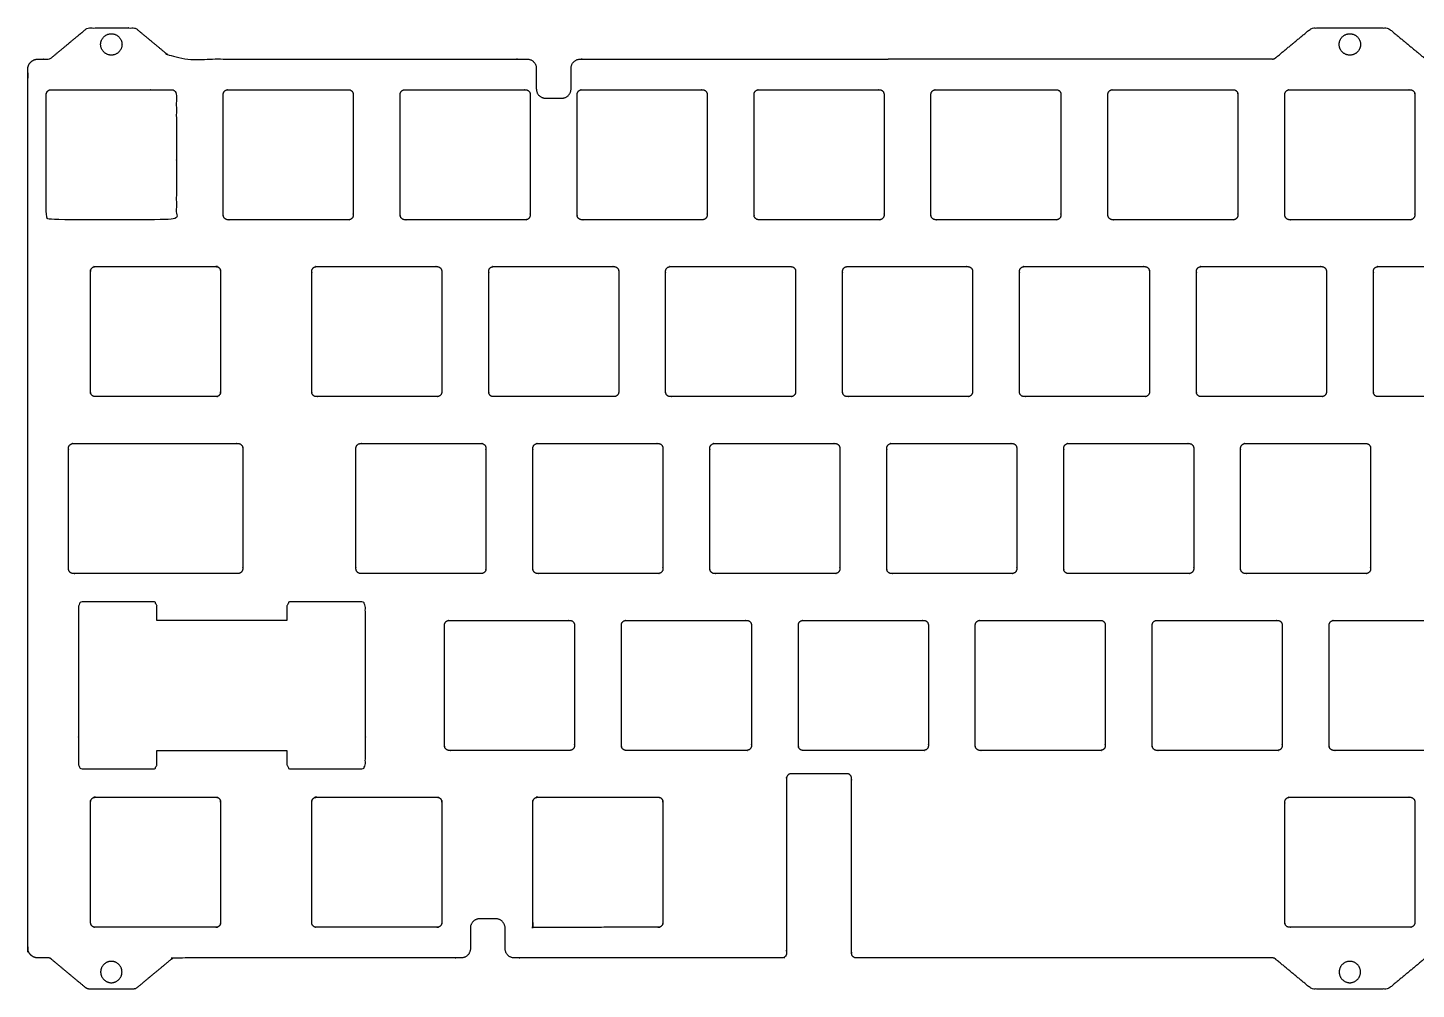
# Model space of a CAD drawing. Header units: millimetres. Extents: x 34 to 318, y 28 to 131.
# Drawn here: x 33.7 to 183.2, y 27.9 to 131.4 of the extents above; entities that cross this region are included whole.
import ezdxf

# ---------------------------------------------------------------- set-up
doc = ezdxf.new("R2010")
doc.units = ezdxf.units.MM
doc.layers.add('Make2D$Visible$Curves', color=7, linetype='Continuous', true_color=0x000000)

msp = doc.modelspace()

# ---------------------------------------------------------------- linework, layer by layer
msp.add_line((88.1, 35.07), (88.1, 34.54))
at = {"layer": 'Make2D$Visible$Curves', "color": 0, "lineweight": -3}
for points, weights, knots in [([(33.93, 31.72), (33.71, 32.01), (33.71, 32.37), (33.71, 79.67), (33.71, 126.97), (33.71, 127.33), (33.93, 127.62), (34.26, 128.07), (34.81, 128.07), (35.36, 128.07), (35.91, 128.07), (36.09, 128.07), (36.23, 128.19), (38.1, 129.74), (39.98, 131.3), (40.12, 131.42), (40.3, 131.42), (42.71, 131.42), (45.13, 131.42), (45.31, 131.42), (45.45, 131.3), (47.33, 129.74), (49.2, 128.19), (49.34, 128.07), (49.52, 128.07), (68.5, 128.07), (87.47, 128.07), (88.47, 128.07), (88.47, 127.07), (88.47, 125.97), (88.47, 124.86), (88.47, 123.86), (89.47, 123.86), (90.34, 123.86), (91.21, 123.86), (92.21, 123.86), (92.21, 124.86), (92.21, 125.97), (92.21, 127.07), (92.21, 128.07), (93.21, 128.07), (109.78, 128.07), (126.36, 128.07)], [0.858615165864, 0.880779845118, 1, 1, 1, 0.880779844363, 0.858615165583, 0.826326936823, 1, 1, 1, 0.940547162265, 1, 1, 1, 0.940547162265, 1, 1, 1, 0.940547162265, 1, 1, 1, 0.940547162265, 1, 1, 1, 0.707106781201, 1, 1, 1, 0.707106781201, 1, 1, 1, 0.707106781242, 1, 1, 1, 0.707106781242, 1, 1, 1], [348.641775, 348.641775, 348.641775, 349.345095, 349.345095, 443.945095, 443.945095, 444.648415, 444.648415, 445.672971, 445.672971, 446.764416, 446.764416, 447.110974, 447.110974, 451.992074, 451.992074, 452.338632, 452.338632, 457.172917, 457.172917, 457.519476, 457.519476, 462.400575, 462.400575, 462.747134, 462.747134, 500.695244, 500.695244, 502.26604, 502.26604, 504.472235, 504.472235, 506.043031, 506.043031, 507.7797, 507.7797, 509.350496, 509.350496, 511.556691, 511.556691, 513.127487, 513.127487, 546.275347, 546.275347, 546.275347]), ([(43.86, 129.65), (43.86, 130.8), (42.71, 130.8), (41.56, 130.8), (41.56, 129.65), (41.56, 128.5), (42.71, 128.5), (43.86, 128.5), (43.86, 129.65)], [1, 0.707106781187, 1, 0.707106781187, 1, 0.707106781187, 1, 0.707106781187, 1], [0, 0, 0, 1.806416, 1.806416, 3.612832, 3.612832, 5.419247, 5.419247, 7.225663, 7.225663, 7.225663]), ([(167.73, 128.07), (167.91, 128.07), (168.04, 128.19), (169.92, 129.74), (171.8, 131.3), (171.94, 131.42), (172.12, 131.42), (176.06, 131.42), (180.01, 131.42), (180.19, 131.42), (180.33, 131.3), (182.21, 129.74), (184.08, 128.19), (184.22, 128.07), (184.4, 128.07)], [1, 0.940547162265, 1, 1, 1, 0.940547162265, 1, 1, 1, 0.940547162265, 1, 1, 1, 0.940547162265, 1], [549.544939, 549.544939, 549.544939, 549.891497, 549.891497, 554.772597, 554.772597, 555.119155, 555.119155, 570.080723, 570.080723, 570.427282, 570.427282, 575.308381, 575.308381, 575.65494, 575.65494, 575.65494]), ([(177.21, 129.65), (177.21, 130.8), (176.06, 130.8), (174.91, 130.8), (174.91, 129.65), (174.91, 128.5), (176.06, 128.5), (177.21, 128.5), (177.21, 129.65)], [1, 0.707106781187, 1, 0.707106781187, 1, 0.707106781187, 1, 0.707106781187, 1], [0, 0, 0, 1.806416, 1.806416, 3.612832, 3.612832, 5.419247, 5.419247, 7.225663, 7.225663, 7.225663]), ([(36.21, 124.77), (35.71, 124.77), (35.71, 124.27), (35.71, 117.77), (35.71, 111.27), (35.71, 110.77), (36.21, 110.77), (42.71, 110.77), (49.21, 110.77), (49.71, 110.77), (49.71, 111.27), (49.71, 117.77), (49.71, 124.27), (49.71, 124.77), (49.21, 124.77), (42.71, 124.77), (36.21, 124.77)], [1, 0.707106781187, 1, 1, 1, 0.707106781187, 1, 1, 1, 0.707106781187, 1, 1, 1, 0.707106781186, 1, 1, 1], [-144.995574, -144.995574, -144.995574, -144.210176, -144.210176, -131.210176, -131.210176, -130.424778, -130.424778, -129.424778, -129.424778, -128.63938, -128.63938, -115.63938, -115.63938, -114.853982, -114.853982, -101.853982, -101.853982, -101.853982]), ([(68.76, 124.27), (68.76, 124.77), (68.26, 124.77), (61.76, 124.77), (55.26, 124.77), (54.76, 124.77), (54.76, 124.27), (54.76, 117.77), (54.76, 111.27), (54.76, 110.77), (55.26, 110.77), (61.76, 110.77), (68.26, 110.77), (68.76, 110.77), (68.76, 111.27), (68.76, 117.77), (68.76, 124.27)], [1, 0.707106781187, 1, 1, 1, 0.707106781187, 1, 1, 1, 0.707106781187, 1, 1, 1, 0.707106781187, 1, 1, 1], [274.922565, 274.922565, 274.922565, 275.707963, 275.707963, 288.707963, 288.707963, 289.493361, 289.493361, 302.493361, 302.493361, 303.27876, 303.27876, 316.27876, 316.27876, 317.064158, 317.064158, 330.064158, 330.064158, 330.064158]), ([(87.81, 124.27), (87.81, 124.77), (87.31, 124.77), (80.81, 124.77), (74.31, 124.77), (73.81, 124.77), (73.81, 124.27), (73.81, 117.77), (73.81, 111.27), (73.81, 110.77), (74.31, 110.77), (80.81, 110.77), (87.31, 110.77), (87.81, 110.77), (87.81, 111.27), (87.81, 117.77), (87.81, 124.27)], [1, 0.707106781187, 1, 1, 1, 0.707106781187, 1, 1, 1, 0.707106781187, 1, 1, 1, 0.707106781187, 1, 1, 1], [274.922565, 274.922565, 274.922565, 275.707963, 275.707963, 288.707963, 288.707963, 289.493361, 289.493361, 302.493361, 302.493361, 303.27876, 303.27876, 316.27876, 316.27876, 317.064158, 317.064158, 330.064158, 330.064158, 330.064158]), ([(106.86, 124.27), (106.86, 124.77), (106.36, 124.77), (99.86, 124.77), (93.36, 124.77), (92.86, 124.77), (92.86, 124.27), (92.86, 117.77), (92.86, 111.27), (92.86, 110.77), (93.36, 110.77), (99.86, 110.77), (106.36, 110.77), (106.86, 110.77), (106.86, 111.27), (106.86, 117.77), (106.86, 124.27)], [1, 0.707106781187, 1, 1, 1, 0.707106781187, 1, 1, 1, 0.707106781187, 1, 1, 1, 0.707106781187, 1, 1, 1], [274.922565, 274.922565, 274.922565, 275.707963, 275.707963, 288.707963, 288.707963, 289.493361, 289.493361, 302.493361, 302.493361, 303.27876, 303.27876, 316.27876, 316.27876, 317.064158, 317.064158, 330.064158, 330.064158, 330.064158]), ([(125.91, 124.27), (125.91, 124.77), (125.41, 124.77), (118.91, 124.77), (112.41, 124.77), (111.91, 124.77), (111.91, 124.27), (111.91, 117.77), (111.91, 111.27), (111.91, 110.77), (112.41, 110.77), (118.91, 110.77), (125.41, 110.77), (125.91, 110.77), (125.91, 111.27), (125.91, 117.77), (125.91, 124.27)], [1, 0.707106781187, 1, 1, 1, 0.707106781187, 1, 1, 1, 0.707106781187, 1, 1, 1, 0.707106781187, 1, 1, 1], [274.922565, 274.922565, 274.922565, 275.707963, 275.707963, 288.707963, 288.707963, 289.493361, 289.493361, 302.493361, 302.493361, 303.27876, 303.27876, 316.27876, 316.27876, 317.064158, 317.064158, 330.064158, 330.064158, 330.064158]), ([(144.96, 124.27), (144.96, 124.77), (144.46, 124.77), (137.96, 124.77), (131.46, 124.77), (130.96, 124.77), (130.96, 124.27), (130.96, 117.77), (130.96, 111.27), (130.96, 110.77), (131.46, 110.77), (137.96, 110.77), (144.46, 110.77), (144.96, 110.77), (144.96, 111.27), (144.96, 117.77), (144.96, 124.27)], [1, 0.707106781187, 1, 1, 1, 0.707106781187, 1, 1, 1, 0.707106781187, 1, 1, 1, 0.707106781187, 1, 1, 1], [274.922565, 274.922565, 274.922565, 275.707963, 275.707963, 288.707963, 288.707963, 289.493361, 289.493361, 302.493361, 302.493361, 303.27876, 303.27876, 316.27876, 316.27876, 317.064158, 317.064158, 330.064158, 330.064158, 330.064158]), ([(150.01, 111.27), (150.01, 110.77), (150.51, 110.77), (157.01, 110.77), (163.51, 110.77), (164.01, 110.77), (164.01, 111.27), (164.01, 117.77), (164.01, 124.27), (164.01, 124.77), (163.51, 124.77), (157.01, 124.77), (150.51, 124.77), (150.01, 124.77), (150.01, 124.27), (150.01, 117.77), (150.01, 111.27)], [1, 0.707106781187, 1, 1, 1, 0.707106781187, 1, 1, 1, 0.707106781187, 1, 1, 1, 0.707106781187, 1, 1, 1], [-317.849556, -317.849556, -317.849556, -317.064158, -317.064158, -304.064158, -304.064158, -303.27876, -303.27876, -290.27876, -290.27876, -289.493361, -289.493361, -276.493361, -276.493361, -275.707963, -275.707963, -262.707963, -262.707963, -262.707963]), ([(169.06, 111.27), (169.06, 110.77), (169.56, 110.77), (176.06, 110.77), (182.56, 110.77), (183.06, 110.77), (183.06, 111.27), (183.06, 117.77), (183.06, 124.27), (183.06, 124.77), (182.56, 124.77), (176.06, 124.77), (169.56, 124.77), (169.06, 124.77), (169.06, 124.27), (169.06, 117.77), (169.06, 111.27)], [1, 0.707106781187, 1, 1, 1, 0.707106781187, 1, 1, 1, 0.707106781187, 1, 1, 1, 0.707106781187, 1, 1, 1], [-317.849556, -317.849556, -317.849556, -317.064158, -317.064158, -304.064158, -304.064158, -303.27876, -303.27876, -290.27876, -290.27876, -289.493361, -289.493361, -276.493361, -276.493361, -275.707963, -275.707963, -262.707963, -262.707963, -262.707963]), ([(40.98, 91.72), (47.48, 91.72), (53.98, 91.72), (54.48, 91.72), (54.48, 92.22), (54.48, 98.72), (54.48, 105.22), (54.48, 105.72), (53.98, 105.72), (47.48, 105.72), (40.98, 105.72), (40.48, 105.72), (40.48, 105.22), (40.48, 98.72), (40.48, 92.22), (40.48, 91.72), (40.98, 91.72)], [1, 1, 1, 0.707106781187, 1, 1, 1, 0.707106781187, 1, 1, 1, 0.707106781187, 1, 1, 1, 0.707106781187, 1], [-60.128316, -60.128316, -60.128316, -59.128316, -59.128316, -57.557519, -57.557519, -56.557519, -56.557519, -54.986723, -54.986723, -53.986723, -53.986723, -52.415927, -52.415927, -51.415927, -51.415927, -49.84513, -49.84513, -49.84513]), ([(78.29, 105.22), (78.29, 105.72), (77.79, 105.72), (71.29, 105.72), (64.79, 105.72), (64.29, 105.72), (64.29, 105.22), (64.29, 98.72), (64.29, 92.22), (64.29, 91.72), (64.79, 91.72), (71.29, 91.72), (77.79, 91.72), (78.29, 91.72), (78.29, 92.22), (78.29, 98.72), (78.29, 105.22)], [1, 0.707106781187, 1, 1, 1, 0.707106781187, 1, 1, 1, 0.707106781187, 1, 1, 1, 0.707106781187, 1, 1, 1], [219.780972, 219.780972, 219.780972, 220.566371, 220.566371, 233.566371, 233.566371, 234.351769, 234.351769, 247.351769, 247.351769, 248.137167, 248.137167, 261.137167, 261.137167, 261.922565, 261.922565, 274.922565, 274.922565, 274.922565]), ([(96.84, 91.72), (97.34, 91.72), (97.34, 92.22), (97.34, 98.72), (97.34, 105.22), (97.34, 105.72), (96.84, 105.72), (90.34, 105.72), (83.84, 105.72), (83.34, 105.72), (83.34, 105.22), (83.34, 98.72), (83.34, 92.22), (83.34, 91.72), (83.84, 91.72), (90.34, 91.72), (96.84, 91.72)], [1, 0.707106781187, 1, 1, 1, 0.707106781187, 1, 1, 1, 0.707106781187, 1, 1, 1, 0.707106781187, 1, 1, 1], [219.780972, 219.780972, 219.780972, 220.566371, 220.566371, 233.566371, 233.566371, 234.351769, 234.351769, 247.351769, 247.351769, 248.137167, 248.137167, 261.137167, 261.137167, 261.922565, 261.922565, 274.922565, 274.922565, 274.922565]), ([(116.39, 105.22), (116.39, 105.72), (115.89, 105.72), (109.39, 105.72), (102.89, 105.72), (102.39, 105.72), (102.39, 105.22), (102.39, 98.72), (102.39, 92.22), (102.39, 91.72), (102.89, 91.72), (109.39, 91.72), (115.89, 91.72), (116.39, 91.72), (116.39, 92.22), (116.39, 98.72), (116.39, 105.22)], [1, 0.707106781187, 1, 1, 1, 0.707106781187, 1, 1, 1, 0.707106781187, 1, 1, 1, 0.707106781187, 1, 1, 1], [274.922565, 274.922565, 274.922565, 275.707963, 275.707963, 288.707963, 288.707963, 289.493361, 289.493361, 302.493361, 302.493361, 303.27876, 303.27876, 316.27876, 316.27876, 317.064158, 317.064158, 330.064158, 330.064158, 330.064158]), ([(135.44, 105.22), (135.44, 105.72), (134.94, 105.72), (128.44, 105.72), (121.94, 105.72), (121.44, 105.72), (121.44, 105.22), (121.44, 98.72), (121.44, 92.22), (121.44, 91.72), (121.94, 91.72), (128.44, 91.72), (134.94, 91.72), (135.44, 91.72), (135.44, 92.22), (135.44, 98.72), (135.44, 105.22)], [1, 0.707106781187, 1, 1, 1, 0.707106781187, 1, 1, 1, 0.707106781187, 1, 1, 1, 0.707106781187, 1, 1, 1], [274.922565, 274.922565, 274.922565, 275.707963, 275.707963, 288.707963, 288.707963, 289.493361, 289.493361, 302.493361, 302.493361, 303.27876, 303.27876, 316.27876, 316.27876, 317.064158, 317.064158, 330.064158, 330.064158, 330.064158]), ([(140.49, 92.22), (140.49, 91.72), (140.99, 91.72), (147.49, 91.72), (153.99, 91.72), (154.49, 91.72), (154.49, 92.22), (154.49, 98.72), (154.49, 105.22), (154.49, 105.72), (153.99, 105.72), (147.49, 105.72), (140.99, 105.72), (140.49, 105.72), (140.49, 105.22), (140.49, 98.72), (140.49, 92.22)], [1, 0.707106781187, 1, 1, 1, 0.707106781187, 1, 1, 1, 0.707106781187, 1, 1, 1, 0.707106781187, 1, 1, 1], [-317.849556, -317.849556, -317.849556, -317.064158, -317.064158, -304.064158, -304.064158, -303.27876, -303.27876, -290.27876, -290.27876, -289.493361, -289.493361, -276.493361, -276.493361, -275.707963, -275.707963, -262.707963, -262.707963, -262.707963]), ([(173.54, 105.22), (173.54, 105.72), (173.04, 105.72), (166.54, 105.72), (160.04, 105.72), (159.54, 105.72), (159.54, 105.22), (159.54, 98.72), (159.54, 92.22), (159.54, 91.72), (160.04, 91.72), (166.54, 91.72), (173.04, 91.72), (173.54, 91.72), (173.54, 92.22), (173.54, 98.72), (173.54, 105.22)], [1, 0.707106781187, 1, 1, 1, 0.707106781187, 1, 1, 1, 0.707106781187, 1, 1, 1, 0.707106781187, 1, 1, 1], [274.922565, 274.922565, 274.922565, 275.707963, 275.707963, 288.707963, 288.707963, 289.493361, 289.493361, 302.493361, 302.493361, 303.27876, 303.27876, 316.27876, 316.27876, 317.064158, 317.064158, 330.064158, 330.064158, 330.064158]), ([(192.09, 91.72), (192.59, 91.72), (192.59, 92.22), (192.59, 98.72), (192.59, 105.22), (192.59, 105.72), (192.09, 105.72), (185.59, 105.72), (179.09, 105.72), (178.59, 105.72), (178.59, 105.22), (178.59, 98.72), (178.59, 92.22), (178.59, 91.72), (179.09, 91.72), (185.59, 91.72), (192.09, 91.72)], [1, 0.707106781187, 1, 1, 1, 0.707106781187, 1, 1, 1, 0.707106781187, 1, 1, 1, 0.707106781187, 1, 1, 1], [219.780972, 219.780972, 219.780972, 220.566371, 220.566371, 233.566371, 233.566371, 234.351769, 234.351769, 247.351769, 247.351769, 248.137167, 248.137167, 261.137167, 261.137167, 261.922565, 261.922565, 274.922565, 274.922565, 274.922565]), ([(56.36, 72.67), (56.86, 72.67), (56.86, 73.17), (56.86, 79.67), (56.86, 86.17), (56.86, 86.67), (56.36, 86.67), (47.48, 86.67), (38.6, 86.67), (38.1, 86.67), (38.1, 86.17), (38.1, 79.67), (38.1, 73.17), (38.1, 72.67), (38.6, 72.67), (47.48, 72.67), (56.36, 72.67)], [1, 0.707106781179, 1, 1, 1, 0.707106781188, 1, 1, 1, 0.707106781177, 1, 1, 1, 0.707106781186, 1, 1, 1], [147.091885, 147.091885, 147.091885, 147.877283, 147.877283, 160.876583, 160.876583, 161.661982, 161.661982, 179.424282, 179.424282, 180.20968, 180.20968, 193.20898, 193.20898, 193.994378, 193.994378, 211.756678, 211.756678, 211.756678]), ([(69.55, 72.67), (76.05, 72.67), (82.55, 72.67), (83.05, 72.67), (83.05, 73.17), (83.05, 79.67), (83.05, 86.17), (83.05, 86.67), (82.55, 86.67), (76.05, 86.67), (69.55, 86.67), (69.05, 86.67), (69.05, 86.17), (69.05, 79.67), (69.05, 73.17), (69.05, 72.67), (69.55, 72.67)], [1, 1, 1, 0.707106781187, 1, 1, 1, 0.707106781187, 1, 1, 1, 0.707106781187, 1, 1, 1, 0.707106781187, 1], [192.995574, 192.995574, 192.995574, 205.995574, 205.995574, 206.780972, 206.780972, 219.780972, 219.780972, 220.566371, 220.566371, 233.566371, 233.566371, 234.351769, 234.351769, 247.351769, 247.351769, 248.137167, 248.137167, 248.137167]), ([(102.1, 86.17), (102.1, 86.67), (101.6, 86.67), (95.1, 86.67), (88.6, 86.67), (88.1, 86.67), (88.1, 86.17), (88.1, 79.67), (88.1, 73.17), (88.1, 72.67), (88.6, 72.67), (95.1, 72.67), (101.6, 72.67), (102.1, 72.67), (102.1, 73.17), (102.1, 79.67), (102.1, 86.17)], [1, 0.707106781187, 1, 1, 1, 0.707106781187, 1, 1, 1, 0.707106781187, 1, 1, 1, 0.707106781187, 1, 1, 1], [219.780972, 219.780972, 219.780972, 220.566371, 220.566371, 233.566371, 233.566371, 234.351769, 234.351769, 247.351769, 247.351769, 248.137167, 248.137167, 261.137167, 261.137167, 261.922565, 261.922565, 274.922565, 274.922565, 274.922565]), ([(121.15, 86.17), (121.15, 86.67), (120.65, 86.67), (114.15, 86.67), (107.65, 86.67), (107.15, 86.67), (107.15, 86.17), (107.15, 79.67), (107.15, 73.17), (107.15, 72.67), (107.65, 72.67), (114.15, 72.67), (120.65, 72.67), (121.15, 72.67), (121.15, 73.17), (121.15, 79.67), (121.15, 86.17)], [1, 0.707106781187, 1, 1, 1, 0.707106781187, 1, 1, 1, 0.707106781187, 1, 1, 1, 0.707106781187, 1, 1, 1], [274.922565, 274.922565, 274.922565, 275.707963, 275.707963, 288.707963, 288.707963, 289.493361, 289.493361, 302.493361, 302.493361, 303.27876, 303.27876, 316.27876, 316.27876, 317.064158, 317.064158, 330.064158, 330.064158, 330.064158]), ([(140.2, 86.17), (140.2, 86.67), (139.7, 86.67), (133.2, 86.67), (126.7, 86.67), (126.2, 86.67), (126.2, 86.17), (126.2, 79.67), (126.2, 73.17), (126.2, 72.67), (126.7, 72.67), (133.2, 72.67), (139.7, 72.67), (140.2, 72.67), (140.2, 73.17), (140.2, 79.67), (140.2, 86.17)], [1, 0.707106781187, 1, 1, 1, 0.707106781187, 1, 1, 1, 0.707106781187, 1, 1, 1, 0.707106781187, 1, 1, 1], [219.780972, 219.780972, 219.780972, 220.566371, 220.566371, 233.566371, 233.566371, 234.351769, 234.351769, 247.351769, 247.351769, 248.137167, 248.137167, 261.137167, 261.137167, 261.922565, 261.922565, 274.922565, 274.922565, 274.922565]), ([(159.25, 86.17), (159.25, 86.67), (158.75, 86.67), (152.25, 86.67), (145.75, 86.67), (145.25, 86.67), (145.25, 86.17), (145.25, 79.67), (145.25, 73.17), (145.25, 72.67), (145.75, 72.67), (152.25, 72.67), (158.75, 72.67), (159.25, 72.67), (159.25, 73.17), (159.25, 79.67), (159.25, 86.17)], [1, 0.707106781187, 1, 1, 1, 0.707106781187, 1, 1, 1, 0.707106781187, 1, 1, 1, 0.707106781187, 1, 1, 1], [274.922565, 274.922565, 274.922565, 275.707963, 275.707963, 288.707963, 288.707963, 289.493361, 289.493361, 302.493361, 302.493361, 303.27876, 303.27876, 316.27876, 316.27876, 317.064158, 317.064158, 330.064158, 330.064158, 330.064158]), ([(178.3, 86.17), (178.3, 86.67), (177.8, 86.67), (171.3, 86.67), (164.8, 86.67), (164.3, 86.67), (164.3, 86.17), (164.3, 79.67), (164.3, 73.17), (164.3, 72.67), (164.8, 72.67), (171.3, 72.67), (177.8, 72.67), (178.3, 72.67), (178.3, 73.17), (178.3, 79.67), (178.3, 86.17)], [1, 0.707106781187, 1, 1, 1, 0.707106781187, 1, 1, 1, 0.707106781187, 1, 1, 1, 0.707106781187, 1, 1, 1], [274.922565, 274.922565, 274.922565, 275.707963, 275.707963, 288.707963, 288.707963, 289.493361, 289.493361, 302.493361, 302.493361, 303.27876, 303.27876, 316.27876, 316.27876, 317.064158, 317.064158, 330.064158, 330.064158, 330.064158]), ([(47.62, 67.62), (47.62, 68.37), (47.62, 69.12), (47.62, 69.62), (47.12, 69.62), (43.4, 69.62), (39.68, 69.62), (39.18, 69.62), (39.18, 69.12), (39.18, 60.62), (39.18, 52.12), (39.18, 51.62), (39.68, 51.62), (43.4, 51.62), (47.12, 51.62), (47.62, 51.62), (47.62, 52.12), (47.62, 52.87), (47.62, 53.62)], [1, 1, 1, 0.707106781187, 1, 1, 1, 0.707106781187, 1, 1, 1, 0.707106781187, 1, 1, 1, 0.707106781187, 1, 1, 1], [470.692906, 470.692906, 470.692906, 472.192906, 472.192906, 472.978305, 472.978305, 473.978305, 473.978305, 474.763703, 474.763703, 491.763703, 491.763703, 492.549101, 492.549101, 493.549101, 493.549101, 494.334499, 494.334499, 495.834499, 495.834499, 495.834499]), ([(61.62, 53.62), (61.62, 52.87), (61.62, 52.12), (61.62, 51.62), (62.12, 51.62), (65.84, 51.62), (69.56, 51.62), (70.06, 51.62), (70.06, 52.12), (70.06, 60.62), (70.06, 69.12), (70.06, 69.62), (69.56, 69.62), (65.84, 69.62), (62.12, 69.62), (61.62, 69.62), (61.62, 69.12), (61.62, 68.37), (61.62, 67.62)], [1, 1, 1, 0.707106781187, 1, 1, 1, 0.707106781187, 1, 1, 1, 0.707106781187, 1, 1, 1, 0.707106781187, 1, 1, 1], [496.834499, 496.834499, 496.834499, 498.334499, 498.334499, 499.119897, 499.119897, 500.119897, 500.119897, 500.905295, 500.905295, 517.905295, 517.905295, 518.690694, 518.690694, 519.690694, 519.690694, 520.476092, 520.476092, 521.976092, 521.976092, 521.976092]), ([(92.58, 67.12), (92.58, 67.62), (92.08, 67.62), (85.58, 67.62), (79.08, 67.62), (78.58, 67.62), (78.58, 67.12), (78.58, 60.62), (78.58, 54.12), (78.58, 53.62), (79.08, 53.62), (85.58, 53.62), (92.08, 53.62), (92.58, 53.62), (92.58, 54.12), (92.58, 60.62), (92.58, 67.12)], [1, 0.707106781187, 1, 1, 1, 0.707106781187, 1, 1, 1, 0.707106781187, 1, 1, 1, 0.707106781187, 1, 1, 1], [274.922565, 274.922565, 274.922565, 275.707963, 275.707963, 288.707963, 288.707963, 289.493361, 289.493361, 302.493361, 302.493361, 303.27876, 303.27876, 316.27876, 316.27876, 317.064158, 317.064158, 330.064158, 330.064158, 330.064158]), ([(111.63, 67.12), (111.63, 67.62), (111.13, 67.62), (104.63, 67.62), (98.13, 67.62), (97.63, 67.62), (97.63, 67.12), (97.63, 60.62), (97.63, 54.12), (97.63, 53.62), (98.13, 53.62), (104.63, 53.62), (111.13, 53.62), (111.63, 53.62), (111.63, 54.12), (111.63, 60.62), (111.63, 67.12)], [1, 0.707106781187, 1, 1, 1, 0.707106781187, 1, 1, 1, 0.707106781187, 1, 1, 1, 0.707106781187, 1, 1, 1], [274.922565, 274.922565, 274.922565, 275.707963, 275.707963, 288.707963, 288.707963, 289.493361, 289.493361, 302.493361, 302.493361, 303.27876, 303.27876, 316.27876, 316.27876, 317.064158, 317.064158, 330.064158, 330.064158, 330.064158]), ([(130.68, 67.12), (130.68, 67.62), (130.18, 67.62), (123.68, 67.62), (117.18, 67.62), (116.68, 67.62), (116.68, 67.12), (116.68, 60.62), (116.68, 54.12), (116.68, 53.62), (117.18, 53.62), (123.68, 53.62), (130.18, 53.62), (130.68, 53.62), (130.68, 54.12), (130.68, 60.62), (130.68, 67.12)], [1, 0.707106781187, 1, 1, 1, 0.707106781187, 1, 1, 1, 0.707106781187, 1, 1, 1, 0.707106781187, 1, 1, 1], [274.922565, 274.922565, 274.922565, 275.707963, 275.707963, 288.707963, 288.707963, 289.493361, 289.493361, 302.493361, 302.493361, 303.27876, 303.27876, 316.27876, 316.27876, 317.064158, 317.064158, 330.064158, 330.064158, 330.064158]), ([(149.73, 67.12), (149.73, 67.62), (149.23, 67.62), (142.73, 67.62), (136.23, 67.62), (135.73, 67.62), (135.73, 67.12), (135.73, 60.62), (135.73, 54.12), (135.73, 53.62), (136.23, 53.62), (142.73, 53.62), (149.23, 53.62), (149.73, 53.62), (149.73, 54.12), (149.73, 60.62), (149.73, 67.12)], [1, 0.707106781187, 1, 1, 1, 0.707106781187, 1, 1, 1, 0.707106781187, 1, 1, 1, 0.707106781187, 1, 1, 1], [219.780972, 219.780972, 219.780972, 220.566371, 220.566371, 233.566371, 233.566371, 234.351769, 234.351769, 247.351769, 247.351769, 248.137167, 248.137167, 261.137167, 261.137167, 261.922565, 261.922565, 274.922565, 274.922565, 274.922565]), ([(168.78, 67.12), (168.78, 67.62), (168.28, 67.62), (161.78, 67.62), (155.28, 67.62), (154.78, 67.62), (154.78, 67.12), (154.78, 60.62), (154.78, 54.12), (154.78, 53.62), (155.28, 53.62), (161.78, 53.62), (168.28, 53.62), (168.78, 53.62), (168.78, 54.12), (168.78, 60.62), (168.78, 67.12)], [1, 0.707106781187, 1, 1, 1, 0.707106781187, 1, 1, 1, 0.707106781187, 1, 1, 1, 0.707106781187, 1, 1, 1], [274.922565, 274.922565, 274.922565, 275.707963, 275.707963, 288.707963, 288.707963, 289.493361, 289.493361, 302.493361, 302.493361, 303.27876, 303.27876, 316.27876, 316.27876, 317.064158, 317.064158, 330.064158, 330.064158, 330.064158]), ([(187.83, 67.12), (187.83, 67.62), (187.33, 67.62), (180.83, 67.62), (174.33, 67.62), (173.83, 67.62), (173.83, 67.12), (173.83, 60.62), (173.83, 54.12), (173.83, 53.62), (174.33, 53.62), (180.83, 53.62), (187.33, 53.62), (187.83, 53.62), (187.83, 54.12), (187.83, 60.62), (187.83, 67.12)], [1, 0.707106781187, 1, 1, 1, 0.707106781187, 1, 1, 1, 0.707106781187, 1, 1, 1, 0.707106781187, 1, 1, 1], [274.922565, 274.922565, 274.922565, 275.707963, 275.707963, 288.707963, 288.707963, 289.493361, 289.493361, 302.493361, 302.493361, 303.27876, 303.27876, 316.27876, 316.27876, 317.064158, 317.064158, 330.064158, 330.064158, 330.064158]), ([(126.36, 31.27), (124.63, 31.27), (122.91, 31.27), (122.46, 31.27), (122.42, 31.72), (122.41, 31.75), (122.41, 31.77), (122.41, 41.19), (122.41, 50.61), (122.41, 51.11), (121.91, 51.11), (118.91, 51.11), (115.91, 51.11), (115.41, 51.11), (115.41, 50.61), (115.41, 41.19), (115.41, 31.77), (115.41, 31.75), (115.41, 31.72), (115.37, 31.27), (114.91, 31.27), (100.51, 31.27), (86.11, 31.27), (85.11, 31.27), (85.11, 32.27), (85.11, 33.37), (85.11, 34.48), (85.11, 35.48), (84.11, 35.48), (83.24, 35.48), (82.37, 35.48), (81.37, 35.48), (81.37, 34.48), (81.37, 33.37), (81.37, 32.27), (81.37, 31.27), (80.37, 31.27), (64.95, 31.27), (49.52, 31.27), (49.34, 31.27), (49.2, 31.16), (47.33, 29.6), (45.45, 28.04), (45.31, 27.92), (45.13, 27.92), (42.71, 27.92), (40.3, 27.92), (40.12, 27.92), (39.98, 28.04), (38.1, 29.6), (36.23, 31.16), (36.09, 31.27), (35.91, 31.27), (35.36, 31.27), (34.81, 31.27), (34.26, 31.27), (33.93, 31.72)], [1.00000462803, 1.00000462803, 1.00000462803, 0.741622633815, 1.00000462803, 0.998750743627, 1.00000462803, 1.00000462803, 1.00000462803, 0.707110053695, 1.00000462803, 1.00000462803, 1.00000462803, 0.707110053695, 1.00000462803, 1.00000462803, 1.00000462803, 0.998750743171, 1.00000462803, 0.741622639928, 1.00000462803, 1.00000462803, 1.00000462803, 0.707110053751, 1.00000462803, 1.00000462803, 1.00000462803, 0.707110053751, 1.00000462803, 1.00000462803, 1.00000462803, 0.70711005371, 1.00000462803, 1.00000462803, 1.00000462803, 0.70711005371, 1.00000462803, 1.00000462803, 1.00000462803, 0.940551515142, 1.00000462803, 1.00000462803, 1.00000462803, 0.940551515141, 1.00000462803, 1.00000462803, 1.00000462803, 0.940551515142, 1.00000462803, 1.00000462803, 1.00000462803, 0.940551515141, 1.00000462803, 1.00000462803, 1.00000462803, 0.826330760331, 0.858619139557], [1120.909758, 1120.909758, 1120.909758, 1124.350952, 1124.350952, 1125.086267, 1125.086267, 1125.13635, 1125.13635, 1143.971747, 1143.971747, 1144.757145, 1144.757145, 1150.757145, 1150.757145, 1151.542543, 1151.542543, 1170.37794, 1170.37794, 1170.428023, 1170.428023, 1171.163338, 1171.163338, 1199.970004, 1199.970004, 1201.540801, 1201.540801, 1203.746995, 1203.746995, 1205.317792, 1205.317792, 1207.054461, 1207.054461, 1208.625257, 1208.625257, 1210.831452, 1210.831452, 1212.402248, 1212.402248, 1243.250357, 1243.250357, 1243.596915, 1243.596915, 1248.478015, 1248.478015, 1248.824573, 1248.824573, 1253.658858, 1253.658858, 1254.005417, 1254.005417, 1258.886516, 1258.886516, 1259.233075, 1259.233075, 1260.324519, 1260.324519, 1261.349075, 1261.349075, 1261.349075]), ([(40.48, 35.07), (40.48, 34.57), (40.98, 34.57), (47.48, 34.57), (53.98, 34.57), (54.48, 34.57), (54.48, 35.07), (54.48, 41.57), (54.48, 48.07), (54.48, 48.57), (53.98, 48.57), (47.48, 48.57), (40.98, 48.57), (40.48, 48.57), (40.48, 48.07), (40.48, 41.57), (40.48, 35.07)], [1, 0.707106781187, 1, 1, 1, 0.707106781187, 1, 1, 1, 0.707106781187, 1, 1, 1, 0.707106781187, 1, 1, 1], [-60.699112, -60.699112, -60.699112, -59.128316, -59.128316, -58.128316, -58.128316, -56.557519, -56.557519, -55.557519, -55.557519, -53.986723, -53.986723, -52.986723, -52.986723, -51.415927, -51.415927, -50.415927, -50.415927, -50.415927]), ([(64.29, 35.07), (64.29, 34.57), (64.79, 34.57), (71.29, 34.57), (77.79, 34.57), (78.29, 34.57), (78.29, 35.07), (78.29, 41.57), (78.29, 48.07), (78.29, 48.57), (77.79, 48.57), (71.29, 48.57), (64.79, 48.57), (64.29, 48.57), (64.29, 48.07), (64.29, 41.57), (64.29, 35.07)], [1, 0.707106781187, 1, 1, 1, 0.707106781187, 1, 1, 1, 0.707106781187, 1, 1, 1, 0.707106781187, 1, 1, 1], [-50.415927, -50.415927, -50.415927, -48.84513, -48.84513, -47.84513, -47.84513, -46.274334, -46.274334, -45.274334, -45.274334, -43.703538, -43.703538, -42.703538, -42.703538, -41.132741, -41.132741, -40.132741, -40.132741, -40.132741]), ([(88.1, 35.07), (88.1, 34.57), (88.1, 34.54), (95.1, 34.57), (101.6, 34.57), (102.1, 34.57), (102.1, 35.07), (102.1, 41.57), (102.1, 48.07), (102.1, 48.57), (101.6, 48.57), (95.1, 48.57), (88.6, 48.57), (88.1, 48.57), (88.1, 48.07), (88.1, 41.57), (88.1, 35.07)], [1, 0.707106781187, 1, 1, 1, 0.707106781187, 1, 1, 1, 0.707106781187, 1, 1, 1, 0.707106781187, 1, 1, 1], [-60.699112, -60.699112, -60.699112, -59.128316, -59.128316, -58.128316, -58.128316, -56.557519, -56.557519, -55.557519, -55.557519, -53.986723, -53.986723, -52.986723, -52.986723, -51.415927, -51.415927, -50.415927, -50.415927, -50.415927]), ([(183.06, 48.07), (183.06, 48.57), (182.56, 48.57), (176.06, 48.57), (169.56, 48.57), (169.06, 48.57), (169.06, 48.07), (169.06, 41.57), (169.06, 35.07), (169.06, 34.57), (169.56, 34.57), (176.06, 34.57), (182.56, 34.57), (183.06, 34.57), (183.06, 35.07), (183.06, 41.57), (183.06, 48.07)], [1, 0.707106781187, 1, 1, 1, 0.707106781187, 1, 1, 1, 0.707106781187, 1, 1, 1, 0.707106781187, 1, 1, 1], [-317.849556, -317.849556, -317.849556, -317.064158, -317.064158, -304.064158, -304.064158, -303.27876, -303.27876, -290.27876, -290.27876, -289.493361, -289.493361, -276.493361, -276.493361, -275.707963, -275.707963, -262.707963, -262.707963, -262.707963]), ([(43.86, 29.75), (43.86, 28.6), (42.71, 28.6), (41.56, 28.6), (41.56, 29.75), (41.56, 30.9), (42.71, 30.9), (43.86, 30.9), (43.86, 29.75)], [1, 0.707106781187, 1, 0.707106781187, 1, 0.707106781187, 1, 0.707106781187, 1], [0, 0, 0, 1.806416, 1.806416, 3.612832, 3.612832, 5.419247, 5.419247, 7.225663, 7.225663, 7.225663]), ([(184.4, 31.27), (184.22, 31.27), (184.08, 31.16), (182.21, 29.6), (180.33, 28.04), (180.19, 27.92), (180.01, 27.92), (176.06, 27.92), (172.12, 27.92), (171.94, 27.92), (171.8, 28.04), (169.92, 29.6), (168.04, 31.16), (167.91, 31.27), (167.73, 31.27)], [1.00000462803, 0.940551515141, 1.00000462803, 1.00000462803, 1.00000462803, 0.940551515141, 1.00000462803, 1.00000462803, 1.00000462803, 0.940551515141, 1.00000462803, 1.00000462803, 1.00000462803, 0.940551515141, 1.00000462803], [1091.530165, 1091.530165, 1091.530165, 1091.876723, 1091.876723, 1096.757823, 1096.757823, 1097.104381, 1097.104381, 1112.065949, 1112.065949, 1112.412508, 1112.412508, 1117.293607, 1117.293607, 1117.640166, 1117.640166, 1117.640166]), ([(177.21, 29.75), (177.21, 28.6), (176.06, 28.6), (174.91, 28.6), (174.91, 29.75), (174.91, 30.9), (176.06, 30.9), (177.21, 30.9), (177.21, 29.75)], [1, 0.707106781187, 1, 0.707106781187, 1, 0.707106781187, 1, 0.707106781187, 1], [0, 0, 0, 1.806416, 1.806416, 3.612832, 3.612832, 5.419247, 5.419247, 7.225663, 7.225663, 7.225663])]:
    msp.add_rational_spline(points, weights, degree=2, knots=knots, dxfattribs=at)
for points, knots in [([(167.73, 128.07), (157.01, 128.07), (146.3, 128.07), (137.96, 128.07), (129.63, 128.07), (127.99, 128.07), (126.36, 128.07)], [0, 0, 0, 21.421572, 21.421572, 34.590834, 34.590834, 37.172499, 37.172499, 37.172499]), ([(167.73, 31.27), (157.01, 31.27), (146.3, 31.27), (137.96, 31.27), (129.63, 31.27), (127.99, 31.27), (126.36, 31.27)], [-41.369592, -41.369592, -41.369592, -19.94802, -19.94802, -6.778758, -6.778758, -4.197093, -4.197093, -4.197093])]:
    msp.add_open_spline(points, degree=2, knots=knots, dxfattribs=at)
for points in [[(61.62, 67.62), (54.62, 67.62), (47.62, 67.62)], [(47.62, 53.62), (54.62, 53.62), (61.62, 53.62)]]:
    msp.add_open_spline(points, degree=2, dxfattribs=at)

doc.saveas('drawing.dxf')
